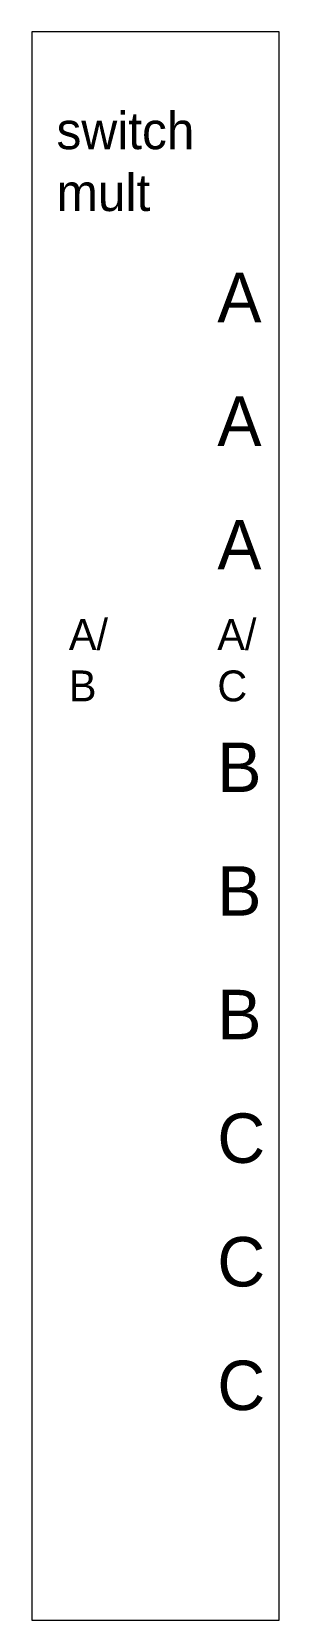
# Model space of a CAD drawing. Header units: millimetres. Extents: x 0 to 20, y 0 to 128.
import ezdxf

# ---------------------------------------------------------------- set-up
doc = ezdxf.new("R2010")
doc.units = ezdxf.units.MM
doc.layers.get('0').update_dxf_attribs({"lineweight": 25})
doc.styles.add('textstyle3', font='STENCIL.TTF')

msp = doc.modelspace()

# ---------------------------------------------------------------- linework, layer by layer
for p, q in [((20, 128.5), (0, 128.5)), ((0, 128.5), (0, 0)), ((20, 0), (20, 128.5)), ((0, 0), (20, 0))]:
    msp.add_line(p, q)

# ---------------------------------------------------------------- texts
at = {"char_height": 1, "attachment_point": 1, "style": 'textstyle3'}
for s, insert in [('\\H3;switch\\Pmult', (2, 122)), ('\\H4;A', (15, 109)), ('\\H4;A', (15, 99)), ('\\H4;A', (15, 89)), ('\\H2.5;A/\\PB', (3, 81)), ('\\H2.5;A/\\PC', (15, 81)), ('\\H4;B', (15, 71)), ('\\H4;B', (15, 61)), ('\\H4;B', (15, 51)), ('\\H4;C', (15, 41)), ('\\H4;C', (15, 31)), ('\\H4;C', (15, 21))]:
    msp.add_mtext(s, dxfattribs=dict(at, insert=insert))

doc.saveas('drawing.dxf')
